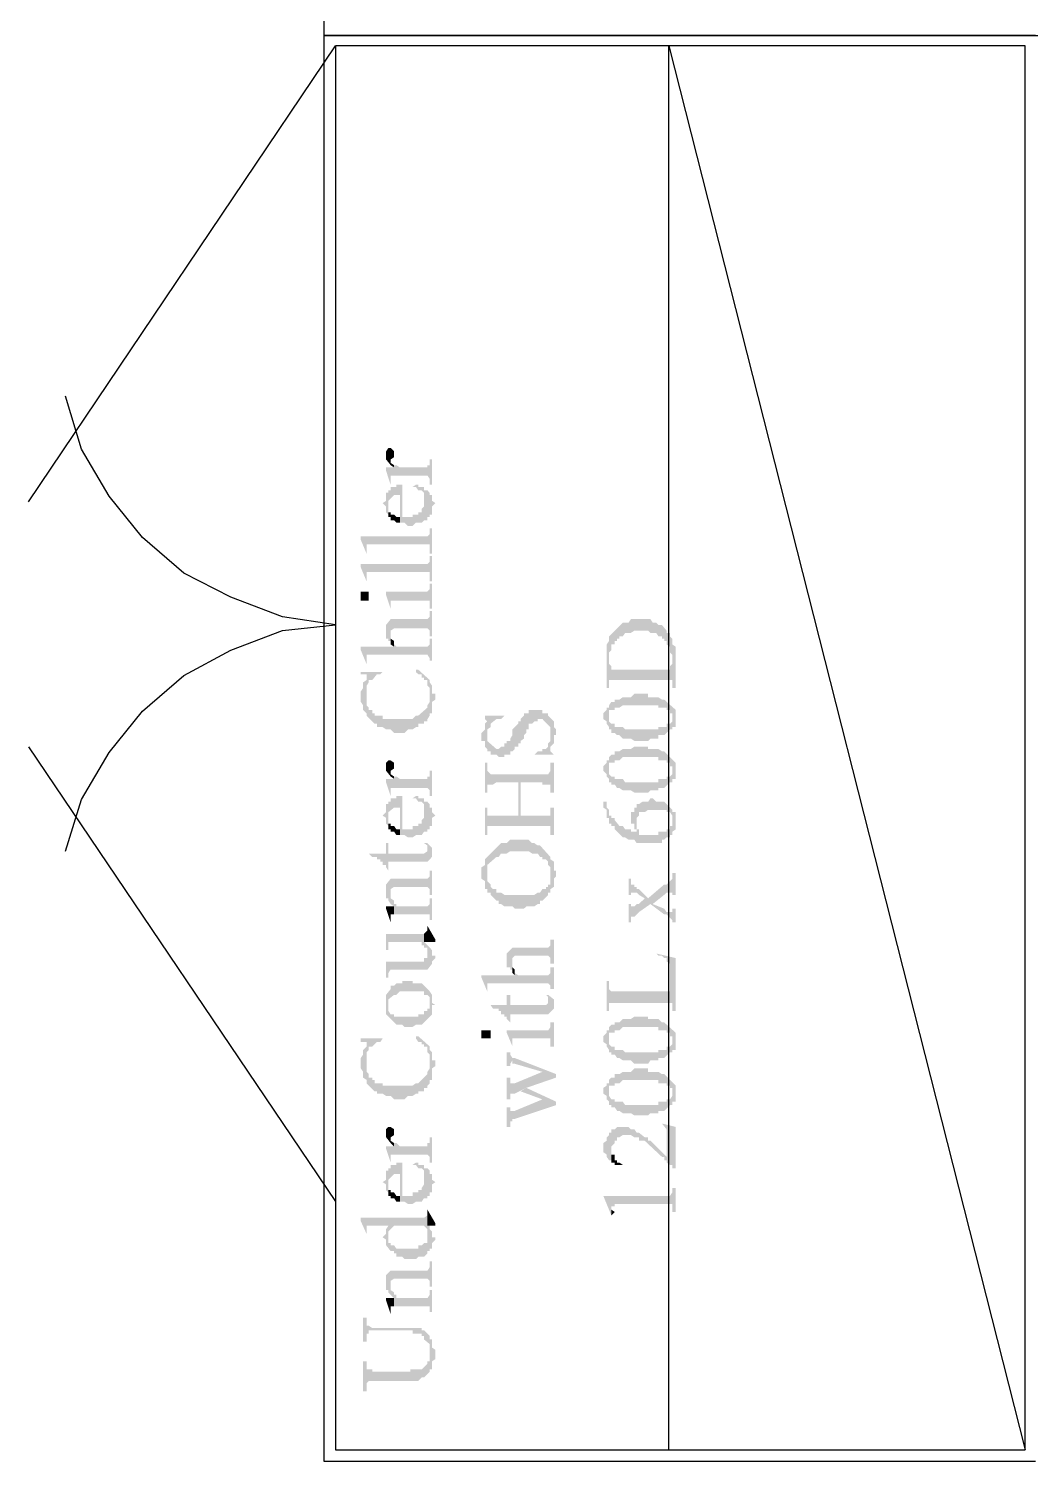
# Model space of a CAD drawing. Header units: millimetres. Extents: x 68727 to 319899, y -4876 to 265722.
# Drawn here: x 314540 to 315421, y 113856 to 115115 of the extents above; entities that cross this region are included whole.
import ezdxf

# ---------------------------------------------------------------- set-up
doc = ezdxf.new("R2010")
doc.units = ezdxf.units.MM
doc.layers.add('glass', color=151, linetype='Continuous')

# ---------------------------------------------------------------- blocks, each defined once
blk = doc.blocks.new('kitchen')
at = {"layer": 'glass', "linetype": 'Continuous', "lineweight": -3}
for points in [[(-42.739, 66.498), (-42.792, 66.463), (-42.792, 66.375), (-42.862, 66.463), (-42.862, 66.586), (-42.827, 66.639), (-42.792, 66.639), (-42.739, 66.586), (-42.739, 66.498)], [(-42.157, 66.075), (-42.192, 66.075), (-42.192, 66.163), (-42.227, 66.216), (-42.792, 66.216), (-42.792, 66.075), (-42.862, 66.287), (-42.862, 66.34), (-42.739, 66.34), (-42.739, 66.375), (-42.703, 66.375), (-42.651, 66.34), (-42.227, 66.34), (-42.227, 66.375), (-42.192, 66.375), (-42.192, 66.463), (-42.157, 66.463), (-42.157, 66.075)], [(-42.739, 66.34), (-42.792, 66.375), (-42.792, 66.41), (-42.739, 66.375), (-42.739, 66.34)], [(-42.227, 65.528), (-42.28, 65.528), (-42.315, 65.493), (-42.404, 65.493), (-42.456, 65.44), (-42.527, 65.44), (-42.58, 65.493), (-42.651, 65.493), (-42.651, 65.916), (-42.739, 65.916), (-42.827, 65.828), (-42.827, 65.616), (-42.862, 65.652), (-42.862, 65.74), (-42.915, 65.793), (-42.862, 65.828), (-42.862, 65.951), (-42.827, 65.951), (-42.827, 65.987), (-42.792, 65.987), (-42.792, 66.04), (-42.703, 66.04), (-42.703, 66.075), (-42.615, 66.075), (-42.615, 65.581), (-42.456, 65.581), (-42.456, 65.616), (-42.368, 65.616), (-42.368, 65.652), (-42.315, 65.652), (-42.315, 65.705), (-42.28, 65.74), (-42.28, 65.828), (-42.227, 65.528)], [(-42.104, 65.793), (-42.157, 65.74), (-42.157, 65.616), (-42.192, 65.616), (-42.192, 65.581), (-42.227, 65.581), (-42.227, 65.528), (-42.28, 65.828), (-42.28, 65.951), (-42.315, 65.987), (-42.368, 65.987), (-42.404, 66.04), (-42.456, 66.04), (-42.404, 66.075), (-42.368, 66.075), (-42.368, 66.04), (-42.28, 66.04), (-42.28, 65.987), (-42.227, 65.987), (-42.192, 65.951), (-42.192, 65.916), (-42.157, 65.916), (-42.157, 65.828), (-42.104, 65.793)], [(-42.651, 65.493), (-42.703, 65.493), (-42.739, 65.528), (-42.792, 65.528), (-42.792, 65.581), (-42.827, 65.581), (-42.827, 65.652), (-42.792, 65.652), (-42.792, 65.616), (-42.739, 65.616), (-42.703, 65.581), (-42.651, 65.581), (-42.651, 65.493)], [(-42.157, 65.017), (-42.192, 65.017), (-42.192, 65.158), (-43.162, 65.158), (-43.162, 65.017), (-43.25, 65.228), (-43.25, 65.281), (-42.227, 65.281), (-42.192, 65.316), (-42.192, 65.405), (-42.157, 65.405), (-42.157, 65.017)], [(-42.157, 64.593), (-42.192, 64.593), (-42.192, 64.734), (-43.162, 64.734), (-43.162, 64.593), (-43.25, 64.805), (-43.25, 64.858), (-42.227, 64.858), (-42.192, 64.893), (-42.192, 64.981), (-42.157, 64.981), (-42.157, 64.593)], [(-42.157, 64.17), (-42.192, 64.17), (-42.192, 64.293), (-42.792, 64.293), (-42.792, 64.17), (-42.862, 64.382), (-42.862, 64.435), (-42.227, 64.435), (-42.192, 64.47), (-42.192, 64.558), (-42.157, 64.558), (-42.157, 64.17)], [(-43.127, 64.293), (-43.25, 64.293), (-43.25, 64.435), (-43.127, 64.435), (-43.127, 64.293)], [(-42.157, 63.747), (-42.192, 63.747), (-42.192, 63.835), (-42.227, 63.87), (-42.739, 63.87), (-42.792, 63.835), (-42.792, 63.676), (-42.827, 63.676), (-42.827, 63.711), (-42.862, 63.711), (-42.862, 63.923), (-42.792, 64.011), (-42.227, 64.011), (-42.192, 64.046), (-42.192, 64.135), (-42.157, 64.135), (-42.157, 63.747)], [(-38.47, 63.464), (-38.505, 63.5), (-38.505, 63.588), (-38.558, 63.623), (-38.558, 63.676), (-38.594, 63.676), (-38.594, 63.711), (-38.629, 63.711), (-38.629, 63.747), (-38.682, 63.747), (-38.717, 63.8), (-38.805, 63.8), (-38.841, 63.835), (-39.052, 63.835), (-39.105, 63.8), (-39.193, 63.8), (-39.229, 63.747), (-39.281, 63.747), (-39.281, 63.711), (-39.317, 63.711), (-39.317, 63.676), (-39.352, 63.676), (-39.352, 63.623), (-39.405, 63.623), (-39.405, 63.535), (-39.44, 63.5), (-39.44, 63.747), (-39.229, 63.958), (-39.14, 63.958), (-39.105, 64.011), (-38.805, 64.011), (-38.77, 63.958), (-38.717, 63.958), (-38.682, 63.923), (-38.629, 63.923), (-38.558, 63.835), (-38.558, 63.8), (-38.505, 63.8), (-38.505, 63.747), (-38.47, 63.711), (-38.47, 63.464)], [(-42.157, 63.376), (-42.192, 63.376), (-42.192, 63.411), (-42.227, 63.464), (-43.162, 63.464), (-43.162, 63.323), (-43.25, 63.535), (-43.25, 63.588), (-42.739, 63.588), (-42.739, 63.623), (-42.703, 63.588), (-42.227, 63.588), (-42.192, 63.623), (-42.192, 63.711), (-42.157, 63.711), (-42.157, 63.376)], [(-42.739, 63.588), (-42.792, 63.623), (-42.792, 63.711), (-42.739, 63.676), (-42.739, 63.588)], [(-38.417, 62.953), (-38.47, 62.953), (-38.47, 63.076), (-39.44, 63.076), (-39.44, 62.953), (-39.476, 62.953), (-39.476, 63.623), (-39.44, 63.676), (-39.44, 63.323), (-39.405, 63.288), (-39.405, 63.235), (-38.505, 63.235), (-38.505, 63.288), (-38.47, 63.323), (-38.47, 63.623), (-38.417, 63.588), (-38.417, 62.953)], [(-42.915, 63.2), (-42.95, 63.165), (-43.003, 63.165), (-43.074, 63.076), (-43.127, 63.076), (-43.127, 63.041), (-43.162, 62.988), (-43.162, 63.165), (-43.25, 63.165), (-43.25, 63.2), (-42.915, 63.2)], [(-42.104, 62.776), (-42.157, 62.741), (-42.157, 62.565), (-42.192, 62.565), (-42.192, 62.953), (-42.227, 62.988), (-42.227, 63.076), (-42.28, 63.076), (-42.28, 63.112), (-42.315, 63.112), (-42.315, 63.165), (-42.368, 63.165), (-42.404, 63.2), (-42.404, 63.235), (-42.368, 63.235), (-42.192, 63.076), (-42.192, 63.041), (-42.157, 62.988), (-42.157, 62.865), (-42.104, 62.865), (-42.104, 62.776)], [(-42.192, 62.53), (-42.227, 62.477), (-42.227, 62.441), (-42.28, 62.441), (-42.28, 62.406), (-42.368, 62.406), (-42.368, 62.353), (-42.404, 62.353), (-42.456, 62.318), (-42.527, 62.318), (-42.58, 62.265), (-42.739, 62.265), (-42.792, 62.318), (-42.862, 62.318), (-42.915, 62.353), (-43.003, 62.353), (-43.003, 62.406), (-43.039, 62.406), (-43.162, 62.53), (-43.162, 62.565), (-43.215, 62.618), (-43.215, 62.688), (-43.25, 62.741), (-43.25, 62.9), (-43.215, 62.953), (-43.215, 63.041), (-43.162, 63.076), (-43.162, 62.688), (-43.127, 62.653), (-43.127, 62.618), (-43.074, 62.618), (-43.074, 62.565), (-43.039, 62.565), (-43.039, 62.53), (-42.915, 62.53), (-42.915, 62.477), (-42.456, 62.477), (-42.404, 62.53), (-42.368, 62.53), (-42.227, 62.653), (-42.227, 62.688), (-42.192, 62.741), (-42.192, 62.53)], [(-38.417, 62.353), (-38.47, 62.477), (-38.47, 62.565), (-38.505, 62.565), (-38.505, 62.618), (-38.558, 62.618), (-38.558, 62.653), (-38.682, 62.653), (-38.682, 62.688), (-39.229, 62.688), (-39.281, 62.653), (-39.352, 62.653), (-39.352, 62.618), (-39.44, 62.618), (-39.44, 62.353), (-39.476, 62.406), (-39.476, 62.441), (-39.528, 62.477), (-39.528, 62.565), (-39.476, 62.618), (-39.476, 62.653), (-39.44, 62.653), (-39.44, 62.688), (-39.405, 62.741), (-39.352, 62.741), (-39.352, 62.776), (-39.281, 62.776), (-39.229, 62.812), (-39.105, 62.812), (-39.052, 62.865), (-38.841, 62.865), (-38.841, 62.812), (-38.682, 62.812), (-38.629, 62.776), (-38.594, 62.776), (-38.417, 62.618), (-38.417, 62.353)], [(-41.045, 62.53), (-41.098, 62.477), (-41.169, 62.477), (-41.257, 62.406), (-41.257, 62.353), (-41.31, 62.318), (-41.31, 62.441), (-41.345, 62.477), (-41.345, 62.53), (-41.045, 62.53)], [(-40.252, 62.23), (-40.287, 62.23), (-40.287, 62.106), (-40.34, 62.053), (-40.34, 62.353), (-40.463, 62.477), (-40.534, 62.477), (-40.534, 62.441), (-40.587, 62.441), (-40.622, 62.406), (-40.675, 62.406), (-40.675, 62.318), (-40.71, 62.318), (-40.71, 62.265), (-40.746, 62.23), (-40.746, 62.177), (-40.798, 62.141), (-40.798, 62.106), (-40.834, 62.106), (-40.834, 62.053), (-40.887, 62.053), (-40.887, 62.018), (-40.922, 61.983), (-40.957, 61.983), (-40.957, 61.93), (-41.045, 61.93), (-41.045, 61.895), (-41.134, 61.895), (-41.169, 61.93), (-41.257, 61.93), (-41.257, 61.983), (-41.31, 61.983), (-41.31, 62.141), (-41.169, 62.018), (-41.134, 62.018), (-41.098, 62.053), (-41.045, 62.053), (-41.045, 62.106), (-41.01, 62.106), (-41.01, 62.141), (-40.957, 62.141), (-40.957, 62.177), (-40.922, 62.23), (-40.922, 62.318), (-40.834, 62.406), (-40.834, 62.441), (-40.798, 62.441), (-40.798, 62.477), (-40.746, 62.53), (-40.746, 62.565), (-40.675, 62.565), (-40.675, 62.618), (-40.463, 62.618), (-40.463, 62.565), (-40.375, 62.565), (-40.375, 62.53), (-40.287, 62.441), (-40.287, 62.353), (-40.252, 62.318), (-40.252, 62.23)], [(-38.417, 62.353), (-38.47, 62.353), (-38.47, 62.318), (-38.505, 62.318), (-38.594, 62.23), (-38.682, 62.23), (-38.682, 62.177), (-38.805, 62.177), (-38.841, 62.141), (-39.052, 62.141), (-39.105, 62.177), (-39.229, 62.177), (-39.281, 62.23), (-39.317, 62.23), (-39.352, 62.265), (-39.405, 62.265), (-39.405, 62.318), (-39.44, 62.318), (-39.44, 62.441), (-39.405, 62.406), (-39.352, 62.406), (-39.352, 62.353), (-39.229, 62.353), (-39.193, 62.318), (-38.682, 62.318), (-38.682, 62.353), (-38.558, 62.353), (-38.558, 62.406), (-38.505, 62.406), (-38.47, 62.441), (-38.47, 62.477), (-38.417, 62.353)], [(-41.31, 62.018), (-41.345, 62.053), (-41.345, 62.141), (-41.398, 62.141), (-41.398, 62.265), (-41.345, 62.318), (-41.345, 62.406), (-41.31, 62.441), (-41.31, 62.018)], [(-40.287, 61.93), (-40.587, 61.93), (-40.534, 61.983), (-40.463, 61.983), (-40.463, 62.018), (-40.41, 62.018), (-40.375, 62.053), (-40.375, 62.106), (-40.34, 62.141), (-40.34, 61.983), (-40.287, 61.93)], [(-38.417, 61.559), (-38.47, 61.683), (-38.47, 61.753), (-38.505, 61.753), (-38.505, 61.806), (-38.558, 61.806), (-38.558, 61.842), (-38.682, 61.842), (-38.682, 61.895), (-39.229, 61.895), (-39.281, 61.842), (-39.352, 61.842), (-39.352, 61.806), (-39.44, 61.806), (-39.44, 61.559), (-39.476, 61.595), (-39.476, 61.63), (-39.528, 61.683), (-39.528, 61.753), (-39.476, 61.806), (-39.476, 61.842), (-39.44, 61.842), (-39.44, 61.895), (-39.405, 61.93), (-39.352, 61.93), (-39.352, 61.983), (-39.281, 61.983), (-39.229, 62.018), (-39.105, 62.018), (-39.052, 62.053), (-38.841, 62.053), (-38.841, 62.018), (-38.682, 62.018), (-38.629, 61.983), (-38.594, 61.983), (-38.417, 61.806), (-38.417, 61.559)], [(-42.739, 61.718), (-42.792, 61.683), (-42.792, 61.595), (-42.862, 61.683), (-42.862, 61.806), (-42.827, 61.842), (-42.792, 61.842), (-42.739, 61.806), (-42.739, 61.718)], [(-42.157, 61.295), (-42.192, 61.295), (-42.192, 61.383), (-42.227, 61.418), (-42.792, 61.418), (-42.792, 61.295), (-42.862, 61.506), (-42.862, 61.559), (-42.739, 61.559), (-42.739, 61.595), (-42.703, 61.595), (-42.651, 61.559), (-42.227, 61.559), (-42.227, 61.595), (-42.192, 61.595), (-42.192, 61.683), (-42.157, 61.683), (-42.157, 61.295)], [(-42.739, 61.559), (-42.792, 61.595), (-42.792, 61.63), (-42.739, 61.595), (-42.739, 61.559)], [(-40.287, 61.348), (-40.34, 61.348), (-40.34, 61.471), (-40.463, 61.471), (-40.463, 61.506), (-40.798, 61.506), (-40.834, 60.995), (-40.834, 61.506), (-41.169, 61.506), (-41.222, 61.471), (-41.31, 61.471), (-41.31, 61.348), (-41.345, 61.348), (-41.345, 61.806), (-41.31, 61.806), (-41.31, 61.683), (-41.257, 61.63), (-40.375, 61.63), (-40.34, 61.683), (-40.34, 61.806), (-40.287, 61.806), (-40.287, 61.348)], [(-38.417, 61.559), (-38.47, 61.559), (-38.47, 61.506), (-38.505, 61.506), (-38.594, 61.418), (-38.682, 61.418), (-38.682, 61.383), (-38.805, 61.383), (-38.841, 61.348), (-39.052, 61.348), (-39.105, 61.383), (-39.229, 61.383), (-39.281, 61.418), (-39.317, 61.418), (-39.352, 61.471), (-39.405, 61.471), (-39.405, 61.506), (-39.44, 61.506), (-39.44, 61.63), (-39.405, 61.595), (-39.352, 61.595), (-39.352, 61.559), (-39.229, 61.559), (-39.193, 61.506), (-38.682, 61.506), (-38.682, 61.559), (-38.558, 61.559), (-38.558, 61.595), (-38.505, 61.595), (-38.47, 61.63), (-38.47, 61.683), (-38.417, 61.559)], [(-40.287, 60.695), (-40.34, 60.695), (-40.34, 60.836), (-41.31, 60.836), (-41.31, 60.695), (-41.345, 60.695), (-41.345, 61.118), (-41.31, 61.118), (-41.31, 60.995), (-40.834, 60.995), (-40.798, 61.506), (-40.798, 60.995), (-40.34, 60.995), (-40.34, 61.118), (-40.287, 61.118), (-40.287, 60.695)], [(-42.227, 60.748), (-42.28, 60.748), (-42.315, 60.695), (-42.404, 60.695), (-42.456, 60.66), (-42.527, 60.66), (-42.58, 60.695), (-42.651, 60.695), (-42.651, 61.118), (-42.739, 61.118), (-42.827, 61.048), (-42.827, 60.836), (-42.862, 60.871), (-42.862, 60.96), (-42.915, 60.995), (-42.862, 61.048), (-42.862, 61.171), (-42.827, 61.171), (-42.827, 61.207), (-42.792, 61.207), (-42.792, 61.26), (-42.703, 61.26), (-42.703, 61.295), (-42.615, 61.295), (-42.615, 60.783), (-42.456, 60.783), (-42.456, 60.836), (-42.368, 60.836), (-42.368, 60.871), (-42.315, 60.871), (-42.315, 60.924), (-42.28, 60.96), (-42.28, 61.048), (-42.227, 60.748)], [(-42.104, 60.995), (-42.157, 60.96), (-42.157, 60.836), (-42.192, 60.836), (-42.192, 60.783), (-42.227, 60.783), (-42.227, 60.748), (-42.28, 61.048), (-42.28, 61.171), (-42.315, 61.207), (-42.368, 61.207), (-42.404, 61.26), (-42.456, 61.26), (-42.404, 61.295), (-42.368, 61.295), (-42.368, 61.26), (-42.28, 61.26), (-42.28, 61.207), (-42.227, 61.207), (-42.192, 61.171), (-42.192, 61.118), (-42.157, 61.118), (-42.157, 61.048), (-42.104, 60.995)], [(-38.47, 60.695), (-38.505, 60.695), (-38.505, 60.66), (-38.558, 60.66), (-38.594, 60.625), (-38.629, 60.625), (-38.629, 60.572), (-39.017, 60.572), (-39.052, 60.625), (-39.14, 60.625), (-39.193, 60.66), (-39.229, 60.66), (-39.352, 60.783), (-39.352, 60.836), (-39.405, 60.836), (-39.405, 60.871), (-39.44, 60.871), (-39.44, 60.96), (-39.476, 60.96), (-39.476, 61.083), (-39.528, 61.118), (-39.528, 61.207), (-39.476, 61.207), (-39.476, 61.118), (-39.44, 61.083), (-39.44, 60.995), (-39.405, 60.995), (-39.405, 60.96), (-39.352, 60.96), (-39.352, 60.924), (-39.281, 60.836), (-39.229, 60.836), (-39.193, 60.783), (-39.105, 60.783), (-39.105, 60.748), (-39.017, 60.748), (-39.017, 60.783), (-38.982, 60.783), (-38.982, 60.695), (-38.682, 60.695), (-38.682, 60.748), (-38.558, 60.748), (-38.558, 60.783), (-38.505, 60.783), (-38.505, 60.836), (-38.47, 60.836), (-38.47, 60.695)], [(-38.417, 60.783), (-38.47, 60.748), (-38.47, 60.995), (-38.505, 61.048), (-38.558, 61.048), (-38.558, 61.083), (-38.841, 61.083), (-38.893, 61.048), (-38.982, 61.048), (-38.982, 60.995), (-39.017, 60.96), (-39.017, 61.171), (-38.982, 61.171), (-38.929, 61.207), (-38.841, 61.207), (-38.805, 61.26), (-38.77, 61.26), (-38.717, 61.207), (-38.594, 61.207), (-38.47, 61.083), (-38.47, 61.048), (-38.417, 61.048), (-38.417, 60.783)], [(-39.017, 60.783), (-39.052, 60.783), (-39.052, 60.871), (-39.105, 60.871), (-39.105, 61.048), (-39.052, 61.048), (-39.052, 61.118), (-39.017, 61.118), (-39.017, 60.783)], [(-42.651, 60.695), (-42.703, 60.695), (-42.739, 60.748), (-42.792, 60.748), (-42.792, 60.783), (-42.827, 60.783), (-42.827, 60.871), (-42.792, 60.871), (-42.792, 60.836), (-42.739, 60.836), (-42.703, 60.783), (-42.651, 60.783), (-42.651, 60.695)], [(-42.227, 60.289), (-42.827, 60.289), (-42.827, 60.148), (-42.862, 60.201), (-42.862, 60.236), (-42.915, 60.236), (-42.915, 60.289), (-42.95, 60.289), (-42.95, 60.325), (-43.003, 60.325), (-43.003, 60.36), (-43.074, 60.36), (-43.127, 60.413), (-42.862, 60.413), (-42.862, 60.572), (-42.827, 60.572), (-42.827, 60.413), (-42.28, 60.413), (-42.227, 60.448), (-42.227, 60.289)], [(-42.157, 60.36), (-42.227, 60.289), (-42.227, 60.536), (-42.28, 60.572), (-42.227, 60.572), (-42.157, 60.501), (-42.157, 60.36)], [(-40.34, 60.201), (-40.375, 60.236), (-40.375, 60.289), (-40.41, 60.325), (-40.463, 60.325), (-40.463, 60.36), (-40.499, 60.36), (-40.534, 60.413), (-40.622, 60.413), (-40.675, 60.448), (-40.957, 60.448), (-41.01, 60.413), (-41.098, 60.413), (-41.134, 60.36), (-41.169, 60.36), (-41.31, 60.236), (-41.31, 60.113), (-41.345, 59.866), (-41.345, 59.99), (-41.398, 60.025), (-41.398, 60.201), (-41.345, 60.236), (-41.345, 60.325), (-41.098, 60.572), (-41.01, 60.572), (-40.957, 60.625), (-40.675, 60.625), (-40.622, 60.572), (-40.587, 60.572), (-40.534, 60.536), (-40.499, 60.536), (-40.34, 60.36), (-40.34, 60.201)], [(-40.252, 60.06), (-40.287, 60.025), (-40.287, 59.901), (-40.34, 59.866), (-40.34, 59.813), (-40.375, 59.813), (-40.375, 59.778), (-40.463, 59.69), (-40.499, 59.69), (-40.499, 59.637), (-40.534, 59.637), (-40.587, 59.601), (-40.71, 59.601), (-40.746, 59.566), (-40.887, 59.566), (-40.922, 59.601), (-41.045, 59.601), (-41.098, 59.637), (-41.134, 59.637), (-41.134, 59.69), (-41.169, 59.69), (-41.257, 59.778), (-41.257, 59.813), (-41.31, 59.813), (-41.31, 59.866), (-41.345, 59.866), (-41.31, 60.113), (-41.31, 59.99), (-41.257, 59.937), (-41.257, 59.901), (-41.222, 59.866), (-41.169, 59.866), (-41.169, 59.813), (-41.098, 59.813), (-41.045, 59.778), (-40.587, 59.778), (-40.534, 59.813), (-40.499, 59.813), (-40.463, 59.866), (-40.41, 59.866), (-40.41, 59.901), (-40.375, 59.901), (-40.375, 59.937), (-40.34, 59.937), (-40.34, 60.325), (-40.287, 60.289), (-40.287, 60.148), (-40.252, 60.148), (-40.252, 60.06)], [(-42.157, 59.778), (-42.192, 59.778), (-42.192, 59.866), (-42.227, 59.901), (-42.739, 59.901), (-42.792, 59.866), (-42.792, 59.637), (-42.827, 59.69), (-42.827, 59.725), (-42.862, 59.725), (-42.862, 59.937), (-42.792, 60.025), (-42.227, 60.025), (-42.192, 60.06), (-42.192, 60.148), (-42.157, 60.148), (-42.157, 59.778)], [(-38.417, 59.778), (-38.47, 59.778), (-38.47, 59.813), (-38.558, 59.813), (-38.594, 59.778), (-38.77, 59.637), (-38.805, 59.637), (-38.982, 59.513), (-39.052, 59.443), (-39.105, 59.443), (-39.105, 59.355), (-39.14, 59.355), (-39.14, 59.637), (-39.105, 59.637), (-39.105, 59.601), (-39.052, 59.601), (-39.017, 59.637), (-38.982, 59.637), (-38.893, 59.725), (-38.841, 59.725), (-38.594, 59.937), (-38.558, 59.937), (-38.47, 60.025), (-38.47, 60.113), (-38.417, 60.113), (-38.417, 59.778)], [(-38.841, 59.725), (-38.893, 59.725), (-38.982, 59.778), (-39.017, 59.813), (-39.105, 59.813), (-39.105, 59.778), (-39.14, 59.778), (-39.14, 60.025), (-39.105, 60.025), (-39.105, 59.937), (-39.052, 59.937), (-39.052, 59.901), (-39.017, 59.901), (-39.017, 59.866), (-38.982, 59.866), (-38.841, 59.725)], [(-42.157, 59.39), (-42.192, 59.39), (-42.192, 59.478), (-42.739, 59.478), (-42.739, 59.601), (-42.792, 59.637), (-42.792, 59.725), (-42.739, 59.69), (-42.739, 59.637), (-42.703, 59.637), (-42.703, 59.601), (-42.227, 59.601), (-42.192, 59.637), (-42.192, 59.725), (-42.157, 59.725), (-42.157, 59.39)], [(-38.417, 59.355), (-38.47, 59.355), (-38.47, 59.39), (-38.558, 59.478), (-38.594, 59.478), (-38.805, 59.637), (-38.77, 59.637), (-38.594, 59.566), (-38.558, 59.513), (-38.47, 59.513), (-38.47, 59.566), (-38.417, 59.566), (-38.417, 59.355)], [(-42.739, 59.478), (-42.792, 59.478), (-42.792, 59.355), (-42.862, 59.566), (-42.862, 59.601), (-42.739, 59.601), (-42.739, 59.478)], [(-42.227, 58.966), (-42.28, 58.966), (-42.28, 59.002), (-42.315, 59.002), (-42.315, 59.055), (-42.827, 59.055), (-42.827, 58.931), (-42.862, 58.931), (-42.862, 59.178), (-42.28, 59.178), (-42.28, 59.055), (-42.227, 59.002), (-42.227, 58.966)], [(-42.104, 59.055), (-42.28, 59.055), (-42.28, 59.178), (-42.227, 59.231), (-42.227, 59.302), (-42.104, 59.09), (-42.104, 59.055)], [(-42.104, 58.808), (-42.157, 58.755), (-42.157, 58.72), (-42.227, 58.631), (-42.792, 58.631), (-42.827, 58.578), (-42.827, 58.508), (-42.862, 58.508), (-42.862, 58.755), (-42.28, 58.755), (-42.28, 58.808), (-42.227, 58.808), (-42.227, 59.002), (-42.157, 58.931), (-42.157, 58.843), (-42.104, 58.843), (-42.104, 58.808)], [(-40.287, 58.72), (-40.34, 58.72), (-40.34, 58.808), (-40.375, 58.843), (-40.887, 58.843), (-40.922, 58.808), (-40.922, 58.631), (-40.957, 58.631), (-40.957, 58.667), (-41.01, 58.667), (-41.01, 58.878), (-40.922, 58.966), (-40.375, 58.966), (-40.34, 59.002), (-40.34, 59.09), (-40.287, 59.09), (-40.287, 58.72)], [(-38.417, 57.996), (-38.47, 57.996), (-38.47, 58.12), (-38.505, 58.455), (-38.505, 58.72), (-38.558, 58.755), (-38.558, 58.808), (-38.594, 58.808), (-38.629, 58.843), (-38.682, 58.843), (-38.717, 58.878), (-38.417, 58.808), (-38.417, 57.996)], [(-40.287, 58.331), (-40.34, 58.331), (-40.34, 58.384), (-40.375, 58.42), (-41.31, 58.42), (-41.31, 58.296), (-41.398, 58.508), (-41.398, 58.543), (-40.887, 58.543), (-40.887, 58.578), (-40.834, 58.543), (-40.375, 58.543), (-40.34, 58.578), (-40.34, 58.667), (-40.287, 58.667), (-40.287, 58.331)], [(-40.887, 58.543), (-40.922, 58.578), (-40.922, 58.667), (-40.887, 58.631), (-40.887, 58.543)], [(-42.192, 58.208), (-42.227, 58.243), (-42.28, 58.243), (-42.28, 58.296), (-42.651, 58.296), (-42.703, 58.243), (-42.739, 58.243), (-42.827, 58.173), (-42.827, 57.908), (-42.862, 57.943), (-42.862, 58.243), (-42.792, 58.331), (-42.792, 58.384), (-42.739, 58.384), (-42.703, 58.42), (-42.615, 58.42), (-42.615, 58.455), (-42.456, 58.455), (-42.456, 58.42), (-42.315, 58.42), (-42.192, 58.296), (-42.192, 58.208)], [(-42.104, 58.085), (-42.157, 58.085), (-42.157, 57.943), (-42.315, 57.785), (-42.404, 57.785), (-42.456, 57.749), (-42.58, 57.749), (-42.615, 57.785), (-42.703, 57.785), (-42.827, 57.908), (-42.827, 57.996), (-42.792, 57.943), (-42.739, 57.943), (-42.739, 57.908), (-42.368, 57.908), (-42.368, 57.943), (-42.28, 57.943), (-42.28, 57.996), (-42.227, 57.996), (-42.227, 58.032), (-42.192, 58.032), (-42.192, 58.296), (-42.157, 58.243), (-42.157, 58.12), (-42.104, 58.085)], [(-38.47, 58.12), (-39.44, 58.12), (-39.44, 57.996), (-39.476, 57.996), (-39.476, 58.455), (-39.44, 58.455), (-39.44, 58.331), (-39.405, 58.296), (-38.505, 58.296), (-38.505, 58.455), (-38.47, 58.12)], [(-40.375, 57.943), (-40.957, 57.943), (-40.957, 57.82), (-41.01, 57.873), (-41.01, 57.908), (-41.045, 57.908), (-41.045, 57.943), (-41.098, 57.943), (-41.098, 57.996), (-41.134, 57.996), (-41.134, 58.032), (-41.222, 58.032), (-41.257, 58.085), (-41.01, 58.085), (-41.01, 58.243), (-40.957, 58.243), (-40.957, 58.085), (-40.41, 58.085), (-40.375, 58.12), (-40.375, 57.943)], [(-40.287, 58.032), (-40.375, 57.943), (-40.375, 58.208), (-40.41, 58.243), (-40.375, 58.243), (-40.287, 58.173), (-40.287, 58.032)], [(-38.417, 57.397), (-38.47, 57.52), (-38.47, 57.608), (-38.505, 57.608), (-38.505, 57.661), (-38.558, 57.661), (-38.558, 57.696), (-38.682, 57.696), (-38.682, 57.749), (-39.229, 57.749), (-39.281, 57.696), (-39.352, 57.696), (-39.352, 57.661), (-39.44, 57.661), (-39.44, 57.397), (-39.476, 57.45), (-39.476, 57.485), (-39.528, 57.52), (-39.528, 57.608), (-39.476, 57.661), (-39.476, 57.696), (-39.44, 57.696), (-39.44, 57.749), (-39.405, 57.785), (-39.352, 57.785), (-39.352, 57.82), (-39.281, 57.82), (-39.229, 57.873), (-39.105, 57.873), (-39.052, 57.908), (-38.841, 57.908), (-38.841, 57.873), (-38.682, 57.873), (-38.629, 57.82), (-38.594, 57.82), (-38.417, 57.661), (-38.417, 57.397)], [(-41.257, 57.573), (-41.398, 57.573), (-41.398, 57.696), (-41.257, 57.696), (-41.257, 57.573)], [(-40.287, 57.45), (-40.34, 57.45), (-40.34, 57.573), (-40.922, 57.573), (-40.922, 57.45), (-41.01, 57.661), (-41.01, 57.696), (-40.375, 57.696), (-40.34, 57.749), (-40.34, 57.82), (-40.287, 57.82), (-40.287, 57.45)], [(-42.915, 57.573), (-42.95, 57.52), (-43.003, 57.52), (-43.074, 57.45), (-43.127, 57.45), (-43.127, 57.397), (-43.162, 57.361), (-43.162, 57.52), (-43.25, 57.52), (-43.25, 57.573), (-42.915, 57.573)], [(-42.192, 56.885), (-42.227, 56.85), (-42.227, 56.815), (-42.28, 56.815), (-42.28, 56.762), (-42.368, 56.762), (-42.368, 56.726), (-42.404, 56.726), (-42.456, 56.691), (-42.527, 56.691), (-42.58, 56.638), (-42.739, 56.638), (-42.792, 56.691), (-42.862, 56.691), (-42.915, 56.726), (-43.003, 56.726), (-43.003, 56.762), (-43.039, 56.762), (-43.162, 56.885), (-43.162, 56.938), (-43.215, 56.973), (-43.215, 57.061), (-43.25, 57.114), (-43.25, 57.273), (-43.215, 57.326), (-43.215, 57.397), (-43.162, 57.45), (-43.162, 57.061), (-43.127, 57.026), (-43.127, 56.973), (-43.074, 56.973), (-43.074, 56.938), (-43.039, 56.938), (-43.039, 56.885), (-42.915, 56.885), (-42.915, 56.85), (-42.456, 56.85), (-42.404, 56.885), (-42.368, 56.885), (-42.227, 57.026), (-42.227, 57.061), (-42.192, 57.114), (-42.192, 56.885)], [(-42.104, 57.15), (-42.157, 57.114), (-42.157, 56.938), (-42.192, 56.938), (-42.192, 57.326), (-42.227, 57.361), (-42.227, 57.45), (-42.28, 57.45), (-42.28, 57.485), (-42.315, 57.485), (-42.315, 57.52), (-42.368, 57.52), (-42.404, 57.573), (-42.404, 57.608), (-42.368, 57.608), (-42.192, 57.45), (-42.192, 57.397), (-42.157, 57.361), (-42.157, 57.238), (-42.104, 57.238), (-42.104, 57.15)], [(-38.417, 57.397), (-38.47, 57.397), (-38.47, 57.361), (-38.505, 57.361), (-38.594, 57.273), (-38.682, 57.273), (-38.682, 57.238), (-38.805, 57.238), (-38.841, 57.185), (-39.052, 57.185), (-39.105, 57.238), (-39.229, 57.238), (-39.281, 57.273), (-39.317, 57.273), (-39.352, 57.326), (-39.405, 57.326), (-39.405, 57.361), (-39.44, 57.361), (-39.44, 57.485), (-39.405, 57.45), (-39.352, 57.45), (-39.352, 57.397), (-39.229, 57.397), (-39.193, 57.361), (-38.682, 57.361), (-38.682, 57.397), (-38.558, 57.397), (-38.558, 57.45), (-38.505, 57.45), (-38.47, 57.485), (-38.47, 57.52), (-38.417, 57.397)], [(-40.252, 56.973), (-40.463, 57.061), (-40.887, 57.185), (-40.922, 57.185), (-40.922, 57.238), (-40.957, 57.185), (-40.957, 57.15), (-41.01, 57.15), (-41.01, 57.361), (-40.957, 57.361), (-40.957, 57.326), (-40.922, 57.273), (-40.887, 57.273), (-40.252, 57.026), (-40.252, 56.973)], [(-40.252, 56.973), (-40.71, 56.815), (-40.887, 56.726), (-40.957, 56.726), (-40.957, 56.638), (-41.01, 56.638), (-41.01, 56.973), (-40.957, 56.973), (-40.957, 56.885), (-40.887, 56.885), (-40.463, 57.061), (-40.252, 56.973)], [(-38.417, 56.603), (-38.47, 56.726), (-38.47, 56.815), (-38.505, 56.815), (-38.505, 56.85), (-38.558, 56.85), (-38.558, 56.885), (-38.682, 56.885), (-38.682, 56.938), (-39.229, 56.938), (-39.281, 56.885), (-39.352, 56.885), (-39.352, 56.85), (-39.44, 56.85), (-39.44, 56.603), (-39.476, 56.638), (-39.476, 56.691), (-39.528, 56.726), (-39.528, 56.815), (-39.476, 56.85), (-39.476, 56.885), (-39.44, 56.885), (-39.44, 56.938), (-39.405, 56.973), (-39.352, 56.973), (-39.352, 57.026), (-39.281, 57.026), (-39.229, 57.061), (-39.105, 57.061), (-39.052, 57.114), (-38.841, 57.114), (-38.841, 57.061), (-38.682, 57.061), (-38.629, 57.026), (-38.594, 57.026), (-38.417, 56.85), (-38.417, 56.603)], [(-40.252, 56.55), (-40.463, 56.638), (-40.798, 56.762), (-40.71, 56.815), (-40.252, 56.603), (-40.252, 56.55)], [(-40.252, 56.55), (-40.887, 56.338), (-40.922, 56.338), (-40.922, 56.303), (-40.957, 56.303), (-40.957, 56.215), (-41.01, 56.215), (-41.01, 56.515), (-40.957, 56.515), (-40.957, 56.462), (-40.887, 56.462), (-40.463, 56.638), (-40.252, 56.55)], [(-38.417, 56.603), (-38.47, 56.603), (-38.47, 56.55), (-38.505, 56.55), (-38.594, 56.462), (-38.682, 56.462), (-38.682, 56.426), (-38.805, 56.426), (-38.841, 56.391), (-39.052, 56.391), (-39.105, 56.426), (-39.229, 56.426), (-39.281, 56.462), (-39.317, 56.462), (-39.352, 56.515), (-39.405, 56.515), (-39.405, 56.55), (-39.44, 56.55), (-39.44, 56.691), (-39.405, 56.638), (-39.352, 56.638), (-39.352, 56.603), (-39.229, 56.603), (-39.193, 56.55), (-38.682, 56.55), (-38.682, 56.603), (-38.558, 56.603), (-38.558, 56.638), (-38.505, 56.638), (-38.47, 56.691), (-38.47, 56.726), (-38.417, 56.603)], [(-42.739, 56.091), (-42.792, 56.056), (-42.792, 55.968), (-42.862, 56.056), (-42.862, 56.18), (-42.827, 56.215), (-42.792, 56.215), (-42.739, 56.18), (-42.739, 56.091)], [(-38.558, 55.703), (-38.594, 55.703), (-38.594, 55.756), (-38.629, 55.756), (-38.893, 56.003), (-38.982, 56.003), (-38.982, 56.056), (-39.052, 56.056), (-39.105, 56.091), (-39.229, 56.091), (-39.281, 56.056), (-39.317, 56.056), (-39.317, 56.003), (-39.352, 56.003), (-39.352, 55.968), (-39.405, 55.915), (-39.405, 55.703), (-39.44, 55.703), (-39.476, 55.756), (-39.476, 55.791), (-39.528, 55.827), (-39.528, 55.968), (-39.476, 56.003), (-39.476, 56.056), (-39.44, 56.091), (-39.44, 56.127), (-39.405, 56.127), (-39.405, 56.18), (-39.352, 56.18), (-39.317, 56.215), (-39.14, 56.215), (-39.105, 56.18), (-39.052, 56.18), (-39.017, 56.127), (-38.982, 56.127), (-38.893, 56.056), (-38.841, 56.056), (-38.841, 56.003), (-38.805, 56.003), (-38.558, 55.756), (-38.558, 55.703)], [(-38.417, 55.58), (-38.47, 55.58), (-38.47, 55.633), (-38.505, 55.633), (-38.558, 55.668), (-38.558, 56.18), (-38.629, 56.268), (-38.417, 56.215), (-38.417, 55.58)], [(-42.157, 55.668), (-42.192, 55.668), (-42.192, 55.756), (-42.227, 55.791), (-42.792, 55.791), (-42.792, 55.668), (-42.862, 55.88), (-42.862, 55.915), (-42.739, 55.915), (-42.739, 55.968), (-42.703, 55.968), (-42.651, 55.915), (-42.227, 55.915), (-42.227, 55.968), (-42.192, 55.968), (-42.192, 56.056), (-42.157, 56.056), (-42.157, 55.668)], [(-42.739, 55.915), (-42.792, 55.968), (-42.792, 56.003), (-42.739, 55.968), (-42.739, 55.915)], [(-42.227, 55.121), (-42.28, 55.121), (-42.315, 55.068), (-42.404, 55.068), (-42.456, 55.033), (-42.527, 55.033), (-42.58, 55.068), (-42.651, 55.068), (-42.651, 55.492), (-42.739, 55.492), (-42.827, 55.403), (-42.827, 55.209), (-42.862, 55.245), (-42.862, 55.333), (-42.915, 55.368), (-42.862, 55.403), (-42.862, 55.545), (-42.827, 55.545), (-42.827, 55.58), (-42.792, 55.58), (-42.792, 55.633), (-42.703, 55.633), (-42.703, 55.668), (-42.615, 55.668), (-42.615, 55.156), (-42.456, 55.156), (-42.456, 55.209), (-42.368, 55.209), (-42.368, 55.245), (-42.315, 55.245), (-42.315, 55.28), (-42.28, 55.333), (-42.28, 55.403), (-42.227, 55.121)], [(-42.104, 55.368), (-42.157, 55.333), (-42.157, 55.209), (-42.192, 55.209), (-42.192, 55.156), (-42.227, 55.156), (-42.227, 55.121), (-42.28, 55.403), (-42.28, 55.545), (-42.315, 55.58), (-42.368, 55.58), (-42.404, 55.633), (-42.456, 55.633), (-42.404, 55.668), (-42.368, 55.668), (-42.368, 55.633), (-42.28, 55.633), (-42.28, 55.58), (-42.227, 55.58), (-42.192, 55.545), (-42.192, 55.492), (-42.157, 55.492), (-42.157, 55.403), (-42.104, 55.368)], [(-39.229, 55.633), (-39.352, 55.633), (-39.352, 55.668), (-39.405, 55.668), (-39.405, 55.791), (-39.352, 55.791), (-39.352, 55.703), (-39.317, 55.703), (-39.317, 55.668), (-39.281, 55.668), (-39.229, 55.633)], [(-42.651, 55.068), (-42.703, 55.068), (-42.739, 55.121), (-42.792, 55.121), (-42.792, 55.156), (-42.827, 55.156), (-42.827, 55.245), (-42.792, 55.245), (-42.792, 55.209), (-42.739, 55.209), (-42.703, 55.156), (-42.651, 55.156), (-42.651, 55.068)], [(-38.417, 54.91), (-38.47, 54.91), (-38.47, 55.033), (-39.352, 55.033), (-39.352, 54.998), (-39.405, 54.998), (-39.405, 54.857), (-39.528, 55.156), (-38.505, 55.156), (-38.47, 55.209), (-38.47, 55.28), (-38.417, 55.28), (-38.417, 54.91)], [(-42.104, 54.486), (-42.157, 54.433), (-42.157, 54.345), (-42.192, 54.345), (-42.192, 54.31), (-42.227, 54.31), (-42.227, 54.645), (-42.28, 54.698), (-42.739, 54.698), (-42.827, 54.61), (-42.827, 54.698), (-43.162, 54.698), (-43.162, 54.574), (-43.25, 54.768), (-43.25, 54.821), (-42.28, 54.821), (-42.227, 54.857), (-42.227, 54.698), (-42.192, 54.698), (-42.192, 54.645), (-42.157, 54.61), (-42.157, 54.521), (-42.104, 54.521), (-42.104, 54.486)], [(-42.104, 54.698), (-42.227, 54.698), (-42.227, 54.945), (-42.104, 54.733), (-42.104, 54.698)], [(-39.352, 54.91), (-39.405, 54.857), (-39.405, 54.945), (-39.352, 54.91)], [(-42.827, 54.521), (-42.862, 54.398), (-42.862, 54.486), (-42.915, 54.521), (-42.862, 54.574), (-42.862, 54.645), (-42.827, 54.698), (-42.827, 54.521)], [(-42.227, 54.275), (-42.28, 54.222), (-42.368, 54.222), (-42.404, 54.186), (-42.58, 54.186), (-42.615, 54.222), (-42.703, 54.222), (-42.703, 54.275), (-42.739, 54.275), (-42.739, 54.31), (-42.792, 54.31), (-42.862, 54.398), (-42.827, 54.521), (-42.827, 54.433), (-42.792, 54.433), (-42.792, 54.398), (-42.739, 54.398), (-42.703, 54.345), (-42.368, 54.345), (-42.368, 54.398), (-42.315, 54.398), (-42.28, 54.433), (-42.227, 54.433), (-42.227, 54.275)], [(-42.157, 53.763), (-42.192, 53.763), (-42.192, 53.851), (-42.227, 53.886), (-42.739, 53.886), (-42.792, 53.851), (-42.792, 53.64), (-42.827, 53.675), (-42.827, 53.71), (-42.862, 53.71), (-42.862, 53.939), (-42.792, 54.01), (-42.227, 54.01), (-42.192, 54.063), (-42.192, 54.151), (-42.157, 54.151), (-42.157, 53.763)], [(-42.157, 53.375), (-42.192, 53.375), (-42.192, 53.463), (-42.739, 53.463), (-42.739, 53.587), (-42.792, 53.64), (-42.792, 53.71), (-42.739, 53.675), (-42.739, 53.64), (-42.703, 53.64), (-42.703, 53.587), (-42.227, 53.587), (-42.192, 53.64), (-42.192, 53.71), (-42.157, 53.71), (-42.157, 53.375)], [(-42.739, 53.463), (-42.792, 53.463), (-42.792, 53.34), (-42.862, 53.551), (-42.862, 53.587), (-42.739, 53.587), (-42.739, 53.463)], [(-42.192, 52.881), (-42.28, 52.952), (-42.28, 53.005), (-42.315, 53.005), (-42.315, 53.04), (-42.456, 53.04), (-42.456, 53.093), (-43.127, 53.093), (-43.127, 53.04), (-43.162, 53.04), (-43.162, 52.916), (-43.215, 52.916), (-43.215, 53.287), (-43.162, 53.287), (-43.162, 53.163), (-43.127, 53.163), (-43.074, 53.128), (-42.315, 53.128), (-42.315, 53.093), (-42.28, 53.093), (-42.192, 53.005), (-42.192, 52.881)], [(-42.104, 52.652), (-42.157, 52.616), (-42.157, 52.493), (-42.192, 52.493), (-42.192, 52.458), (-42.28, 52.37), (-42.315, 52.37), (-42.368, 52.317), (-43.127, 52.317), (-43.162, 52.281), (-43.162, 52.158), (-43.215, 52.158), (-43.215, 52.616), (-43.162, 52.616), (-43.162, 52.493), (-43.074, 52.493), (-43.074, 52.458), (-42.492, 52.458), (-42.492, 52.493), (-42.315, 52.493), (-42.227, 52.581), (-42.227, 52.616), (-42.192, 52.616), (-42.192, 52.952), (-42.157, 52.952), (-42.157, 52.828), (-42.104, 52.793), (-42.104, 52.652)]]:
    blk.add_hatch(color=256, dxfattribs=at).paths.add_polyline_path(points)
at = {"layer": 'glass', "lineweight": -3}
for p, q in [((-43.815, 83.943), (-43.815, 72.972)), ((-48.348, 65.81), (-43.638, 72.813)), ((-43.815, 72.972), (-21.925, 72.972)), ((-32.896, 72.972), (-43.815, 72.972)), ((-43.815, 72.972), (-43.815, 51.082)), ((-33.055, 72.813), (-43.638, 72.813)), ((-43.638, 72.813), (-43.638, 51.258)), ((-38.523, 51.258), (-38.523, 72.813)), ((-38.523, 72.813), (-33.055, 51.258)), ((-33.055, 51.258), (-33.055, 72.813)), ((-47.536, 66.622), (-47.783, 67.433)), ((-47.113, 65.899), (-47.536, 66.622)), ((-46.602, 65.264), (-47.113, 65.899)), ((-45.967, 64.717), (-46.602, 65.264)), ((-45.243, 64.346), (-45.967, 64.717)), ((-44.45, 64.046), (-45.243, 64.346)), ((-43.638, 63.923), (-44.45, 64.046)), ((-45.243, 63.535), (-44.45, 63.835)), ((-44.45, 63.835), (-43.638, 63.923)), ((-45.967, 63.147), (-45.243, 63.535)), ((-46.602, 62.6), (-45.967, 63.147)), ((-47.113, 61.965), (-46.602, 62.6)), ((-48.348, 62.053), (-43.638, 55.068)), ((-47.536, 61.242), (-47.113, 61.965)), ((-47.783, 60.448), (-47.536, 61.242)), ((-43.638, 51.258), (-33.055, 51.258)), ((-43.815, 51.082), (-32.896, 51.082))]:
    blk.add_line(p, q, dxfattribs=at)

msp = doc.modelspace()

# ---------------------------------------------------------------- block references
at = {"xscale": 57.26691736061191, "yscale": 57.26691736061191, "zscale": 57.26691736061191}
msp.add_blockref('kitchen', (317308.9, 110930.6), dxfattribs=at)

doc.saveas('drawing.dxf')
